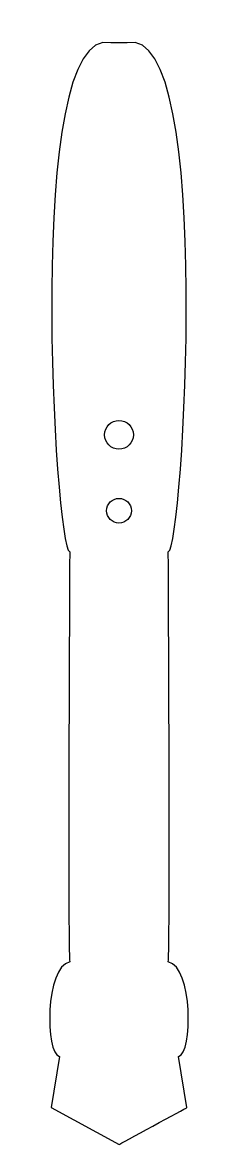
# Model space of a CAD drawing. Header units: centimetres. Extents: x -1.8 to 1.8, y -10 to 10.4.
import ezdxf

# ---------------------------------------------------------------- set-up
doc = ezdxf.new("R2010")
doc.units = ezdxf.units.CM
doc.header["$MEASUREMENT"] = 0
doc.layers.add('Camada 1', color=7, linetype='Continuous')

msp = doc.modelspace()

# ---------------------------------------------------------------- linework, layer by layer
at = {"layer": 'Camada 1'}
for points, knots in [([(0.14952, 10.02908), (1.75655, 10.40283), (1.15811, 0.76078), (0.89702, 0.76078), (0.89702, 0.76078), (0.89702, 0.76078), (0.93411, -6.48968), (0.89702, -6.71367), (0.89702, -6.71367), (1.34565, -6.78852), (1.34565, -8.39555), (1.0839, -8.43267), (1.0839, -8.43267), (1.0839, -8.43267), (1.23365, -9.36707), (1.23365, -9.36707), (1.23365, -9.36707), (1.23365, -9.36707), (-0.00029, -10.03967), (0.00006, -10.03967), (0.00006, -10.03967), (0.00006, -10.03967), (-1.23351, -9.36707), (-1.23351, -9.36707), (-1.23351, -9.36707), (-1.23351, -9.36707), (-1.08373, -8.43267), (-1.08373, -8.43267), (-1.08373, -8.43267), (-1.34551, -8.39558), (-1.34585, -6.78852), (-0.8972, -6.71367), (-0.8972, -6.71367), (-0.93432, -6.48967), (-0.8972, 0.76078), (-0.8972, 0.76078), (-0.8972, 0.76078), (-1.15863, 0.76078), (-1.7567, 10.40283), (-0.1497, 10.02908), (-0.1497, 10.02908), (-0.1497, 10.02908), (0.14952, 10.02908), (0.14952, 10.02908)], [0, 0, 0, 0, 0.08333333, 0.08333333, 0.08333333, 0.08333333, 0.16666667, 0.16666667, 0.16666667, 0.16666667, 0.25, 0.25, 0.25, 0.25, 0.33333333, 0.33333333, 0.33333333, 0.33333333, 0.41666667, 0.41666667, 0.41666667, 0.41666667, 0.5, 0.5, 0.5, 0.5, 0.58333333, 0.58333333, 0.58333333, 0.58333333, 0.66666667, 0.66666667, 0.66666667, 0.66666667, 0.75, 0.75, 0.75, 0.75, 0.83333333, 0.83333333, 0.83333333, 0.83333333, 1, 1, 1, 1]), ([(-0.00026, 2.62885), (0.14449, 2.62885), (0.26155, 2.74625), (0.26155, 2.89063), (0.26155, 2.89063), (0.26155, 3.03501), (0.1445, 3.15238), (-0.00026, 3.15238), (-0.00026, 3.15238), (-0.14496, 3.15238), (-0.26201, 3.03501), (-0.26201, 2.89063), (-0.26201, 2.89063), (-0.26202, 2.74624), (-0.14497, 2.62885), (-0.00026, 2.62885)], [0, 0, 0, 0, 0.2, 0.2, 0.2, 0.2, 0.4, 0.4, 0.4, 0.4, 0.6, 0.6, 0.6, 0.6, 1, 1, 1, 1]), ([(-0.00026, 1.28294), (0.12386, 1.28294), (0.2244, 1.38346), (0.2244, 1.5076), (0.2244, 1.5076), (0.2244, 1.63174), (0.12386, 1.73228), (-0.00026, 1.73228), (-0.00026, 1.73228), (-0.12438, 1.73228), (-0.22492, 1.63174), (-0.22492, 1.5076), (-0.22492, 1.5076), (-0.22492, 1.38345), (-0.12438, 1.28294), (-0.00026, 1.28294)], [0, 0, 0, 0, 0.2, 0.2, 0.2, 0.2, 0.4, 0.4, 0.4, 0.4, 0.6, 0.6, 0.6, 0.6, 1, 1, 1, 1])]:
    msp.add_open_spline(points, degree=3, knots=knots, dxfattribs=at)

doc.saveas('drawing.dxf')
